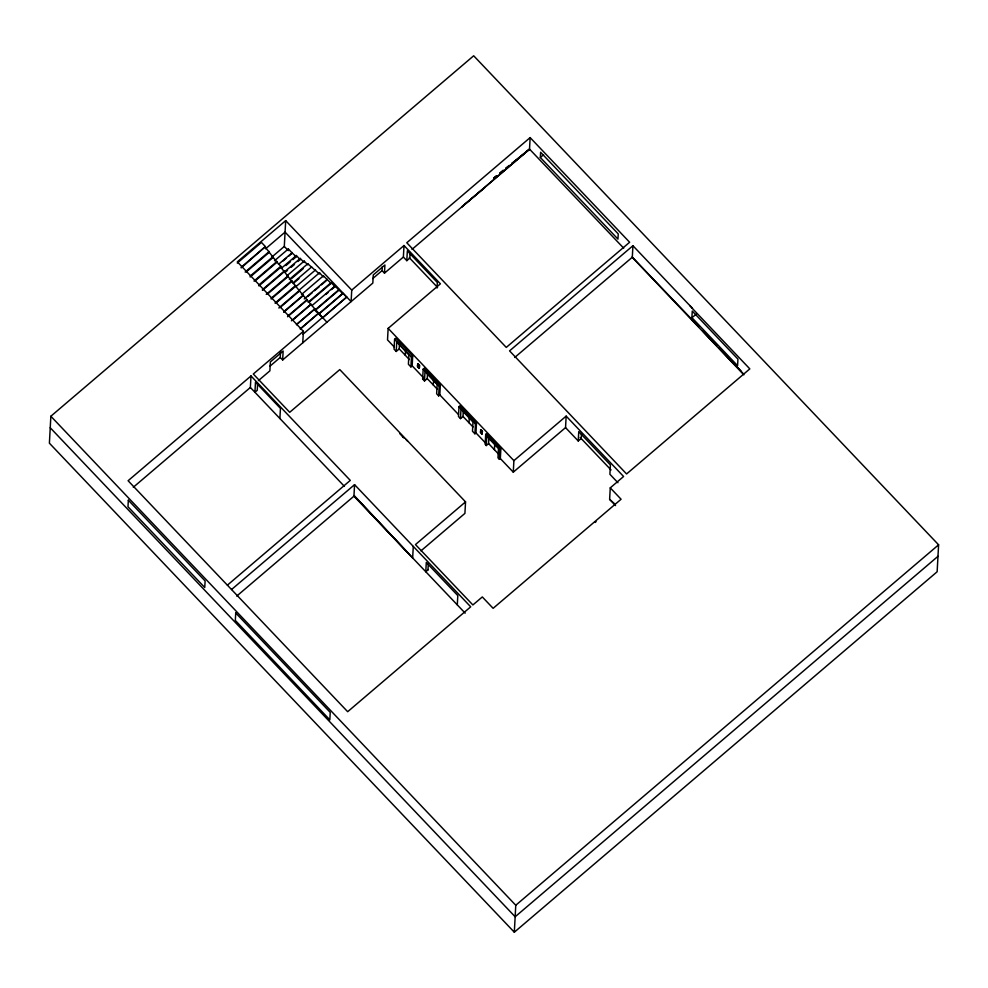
<?xml version="1.0" encoding="UTF-8"?>
<svg xmlns="http://www.w3.org/2000/svg" width="988" height="988" viewBox="0 0 988 988"><rect width="100%" height="100%" fill="white"/><g stroke="black" fill="none" stroke-linecap="round" stroke-linejoin="round"><path stroke-width="1.48" d="M50.857 416.244L49.4 443.192L514.316 932.215L937.143 571.756L938.6 544.808L473.684 55.785L50.857 416.244L515.773 905.255L514.316 932.215M133.294 487.282L250.372 387.469L251.001 375.959L350.283 480.39L227.388 585.168M257.547 384.505L257.226 390.309L254.929 392.261L255.484 382.121L280.444 408.377L279.888 418.517M241.196 267.896L265.402 246.58L261.45 242.431L237.281 263.043M246.247 271.91L269.279 252.286L265.364 247.284M250.149 277.011L273.182 257.386L269.279 252.286M255.114 280.876L276.986 262.228L273.182 257.386M258.905 285.915L280.777 267.266L280.827 266.266L276.986 262.228M271.638 257.226L284.297 246.432L285.693 220.62L351.74 290.089L351.111 301.599L285.075 232.131L265.5 248.828M262.4 290.324L284.272 271.675L280.777 267.266M269.798 366.338L280.246 357.434L280.567 351.481M288.842 256.053L292.3 253.101L288.348 248.951L288.249 250.582L284.297 246.432M280.246 357.434L282.654 359.965L283.136 351.036L270.366 361.917L269.885 370.846L258.411 380.627M267.365 294.189L288.088 276.517L284.272 271.675M292.3 253.101L296.277 256.719L292.819 259.659M271.169 299.031L291.892 281.358L288.088 276.517M296.277 256.719L296.338 255.522L300.191 259.572L297.882 261.536M276.121 302.946L295.696 286.248L291.892 281.358M300.191 259.572L300.253 258.436L304.106 262.475L304.181 261.091L307.713 264.809L307.774 263.771L319.42 273.923L319.482 272.787L323.335 276.838L323.385 275.837L331.116 283.346L309.244 301.995M279.937 307.639L299.512 290.941L295.696 286.248M283.754 312.183L303.328 295.486L299.512 290.941M302.76 342.824L303.378 331.313L237.342 261.845L285.693 220.62M287.57 316.778L307.144 300.08L303.328 295.486M292.547 320.236L310.973 304.526L307.144 300.08M346.739 297.314L342.898 293.263L318.716 313.875L322.557 317.926L346.763 297.018L322.582 317.63L310.973 304.526M326.929 322.212L322.582 317.531M331.116 283.346L331.153 282.605L335.006 286.644L331.548 289.595M335.006 286.644L335.043 285.952L338.995 290.114L315.962 309.738M338.995 290.114L342.873 293.609L319.84 313.245M251.001 375.959L128.094 480.736L347.677 711.706L470.708 606.817L354.569 484.651L353.951 496.161L236.737 596.085M408.007 552.922L354.037 495.568L412.651 557.948L413.28 546.438M372.748 278.567L382.084 270.613L382.307 266.538M382.084 270.613L384.48 273.145L384.925 264.994L373.266 274.936L372.822 283.087L282.654 359.965M351.74 290.089L404.006 245.53L440.401 283.828L388.148 328.374L387.518 339.897L394.348 347.072M396.225 351.456L396.744 342.07L408.909 354.865L408.402 364.263L410.909 366.894L412.169 365.819L412.7 355.939L395.855 338.217L394.595 339.292L394.051 349.172L396.225 351.456L399.226 348.9L399.523 343.54M384.48 273.145L403.376 257.041L404.006 245.53M403.376 257.041L406.809 260.659L407.34 250.915L437.338 282.469L437.029 288.027M410.106 252.545L409.798 258.115L406.809 260.659M405.315 355.297L405.611 349.937M410.909 366.894L411.44 357.026L412.7 355.939M417.467 366.671L417.949 363.782L419.505 365.424C420.394 370.833 416.109 366.338 417.949 363.782M419.023 368.302L419.505 365.424M422.642 379.022L423.173 369.154L424.321 368.166L440.339 385.024L439.808 394.891L438.66 395.867L436.647 393.755L437.165 384.369L424.988 371.574L424.482 380.96L422.642 379.022L423.79 378.046L412.169 365.819M424.482 380.96L427.236 378.614L427.458 374.588M433.324 385.011L433.621 379.639M427.965 569.891L428.323 563.246M438.66 395.867L439.191 385.999L440.339 385.024M460.482 418.603L460.976 409.328L472.993 421.962L472.486 431.237L474.919 433.794L475.957 432.905L476.488 423.037L460.05 405.747L459.012 406.624L458.481 416.504L460.482 418.603L463.002 416.442L463.298 411.156M457.296 604.878L457.802 595.579L426.297 562.444L425.791 571.731L428.323 569.582M469.016 422.765L469.3 417.467M303.378 331.313L253.299 374.007L289.706 412.292L339.786 369.598L465.546 501.879L464.916 513.389L420.974 550.847M474.919 433.794L475.45 423.914L476.488 423.037M480.378 432.497L480.86 429.607L482.416 431.25L481.934 434.14L480.711 432.201M481.934 434.14L482.416 431.25M486.294 445.539L486.788 436.276L498.471 448.552L497.977 457.815L499.422 459.346L500.336 458.556L500.879 448.638L486.627 433.646L485.701 434.424L485.17 444.353L486.294 445.539L488.591 443.575L488.949 436.955M486.466 436.486L486.627 433.646M494.432 449.713L494.716 444.427M499.422 459.346L499.953 449.416L500.879 448.638M530.136 137.604L406.784 242.764L506.276 347.418L629.628 242.258L530.136 137.604L529.519 149.213L461.594 207.023L484.775 187.658M500.336 458.556L513.278 472.165L513.896 460.655L566.161 416.109L623.589 476.5L610.263 487.862L609.633 499.372L615.536 505.572M540.337 157.487L540.621 152.276L618.229 233.897L617.945 239.108L540.337 157.487L543.561 154.746M513.278 472.165L565.544 427.619L566.161 416.109M565.544 427.619L578.252 440.981L578.758 431.645L610.411 464.94L609.905 474.277L617.932 482.724M581.45 434.436L581.24 438.437L578.252 440.981M514.76 357.434L632.308 257.226L632.925 245.716L692.514 308.392L689.809 305.551M691.909 317.654L692.267 311.059L737.937 359.101L737.579 365.696L691.909 317.654L696.392 314.135M698.504 326.423L692.119 319.704L698.491 326.571M595.208 522.43L596.06 521.627M241.233 267.192L265.402 246.58M245.148 272.046L269.316 251.434M250.199 276.072L273.231 256.435M274.528 260.721L288.348 248.951M254.002 281.061L277.023 261.425M278.505 264.339L292.325 252.558M283.087 260.956L286.532 258.016M258.955 284.915L280.827 266.266M281.37 268.279L296.338 255.522M285.915 265.55L290.521 261.622M262.438 289.632L284.322 270.984M284.136 272.169L300.253 258.436M285.223 272.33L287.52 270.366M290.978 267.427L294.436 264.475M286.903 275.813L304.181 261.091M266.254 294.375L288.126 275.726M289.348 279.468L307.774 263.771M291.596 278.554L303.106 268.736M271.206 298.24L291.929 280.567M293.238 282.63L311.665 266.921M293.201 283.519L298.956 278.616M275.01 303.081L295.733 285.409M296.005 286.569L315.58 269.885M298.759 290.46L319.482 272.787M278.814 307.972L299.537 290.299M301.513 294.498L323.385 275.837M283.778 311.677L303.353 294.992M304.242 298.932L327.263 279.295M307.663 296.573L312.27 292.646M314.567 290.682L319.173 286.767M321.483 284.803L326.089 280.876M287.607 316.222L307.182 299.537M308.133 302.229L331.153 282.605M291.423 320.816L310.998 304.131M312.01 305.588L335.043 285.952M325.793 294.498L328.102 292.534M296.511 324.397L314.925 308.688M296.486 324.743L314.913 309.034M339.02 289.57L314.851 310.183L316.765 312.196M300.34 328.794L318.754 313.085L300.327 329.041M303.007 334.216L322.594 317.383M412.008 249.384L529.519 149.213L511.722 163.613M418.751 366.622L417.825 365.437M417.652 366.029L418.702 367.128M418.381 365.362L417.714 365.523M418.146 367.19L418.813 367.03M632.925 245.716L509.561 350.876L626.577 473.956L749.818 368.882L692.403 308.491M231.538 589.54L354.569 484.651M480.625 431.361L481.774 432.349M480.563 431.855L481.613 432.954M481.292 431.188L481.662 432.448M465.546 501.879L415.466 544.573L472.882 604.965L482.305 596.937L493.123 608.324L621.082 499.236L610.263 487.862M692.119 319.704L632.308 257.226M609.633 499.372L615.018 504.152M515.773 905.255L938.6 544.808M937.983 556.318L515.156 916.765L50.24 427.755M493.951 177.902L496.322 175.988M499.879 173.11L503.435 170.232L499.866 173.209M505.807 168.306L509.363 165.428M511.735 163.514L529.519 149.114L623.712 248.198M493.938 178.001L496.309 176.086M505.794 168.405L509.351 165.527M481.057 433.016L481.724 432.855M399.794 433.646L404.006 438.067M703.814 332.017L716.572 345.43M719.77 348.789L741.037 371.155M702.752 331.042L716.572 345.578M718.696 347.813L743.149 373.538M632.073 257.102L743.878 374.81M409.291 257.683L437.536 287.385M580.215 437.523L611.053 469.955M388.148 328.374L513.896 460.655M485.701 434.424L499.953 449.416M459.012 406.624L475.45 423.914M394.595 339.292L411.44 357.026M423.173 369.154L439.191 385.999M480.514 429.904L482.07 431.546M417.603 364.078L419.159 365.708M399.226 348.9L409.378 359.57M427.236 378.614L437.375 389.272M463.002 416.442L473.017 426.977M488.591 443.575L498.323 453.813M439.808 394.891L458.481 414.528M475.957 432.905L486.084 443.575M250.372 387.469L344.429 486.392M353.778 495.988L465.163 613.153M406.043 439.499L407.661 441.216M402.548 436.56L402.968 437.276M417.776 365.931L418.257 367.091M128.341 500.224L127.983 506.77L204.751 587.514L205.109 580.969L128.341 500.224M235.724 612.98L235.329 620.427L329.831 719.832L330.227 712.385L235.724 612.98"/></g></svg>
